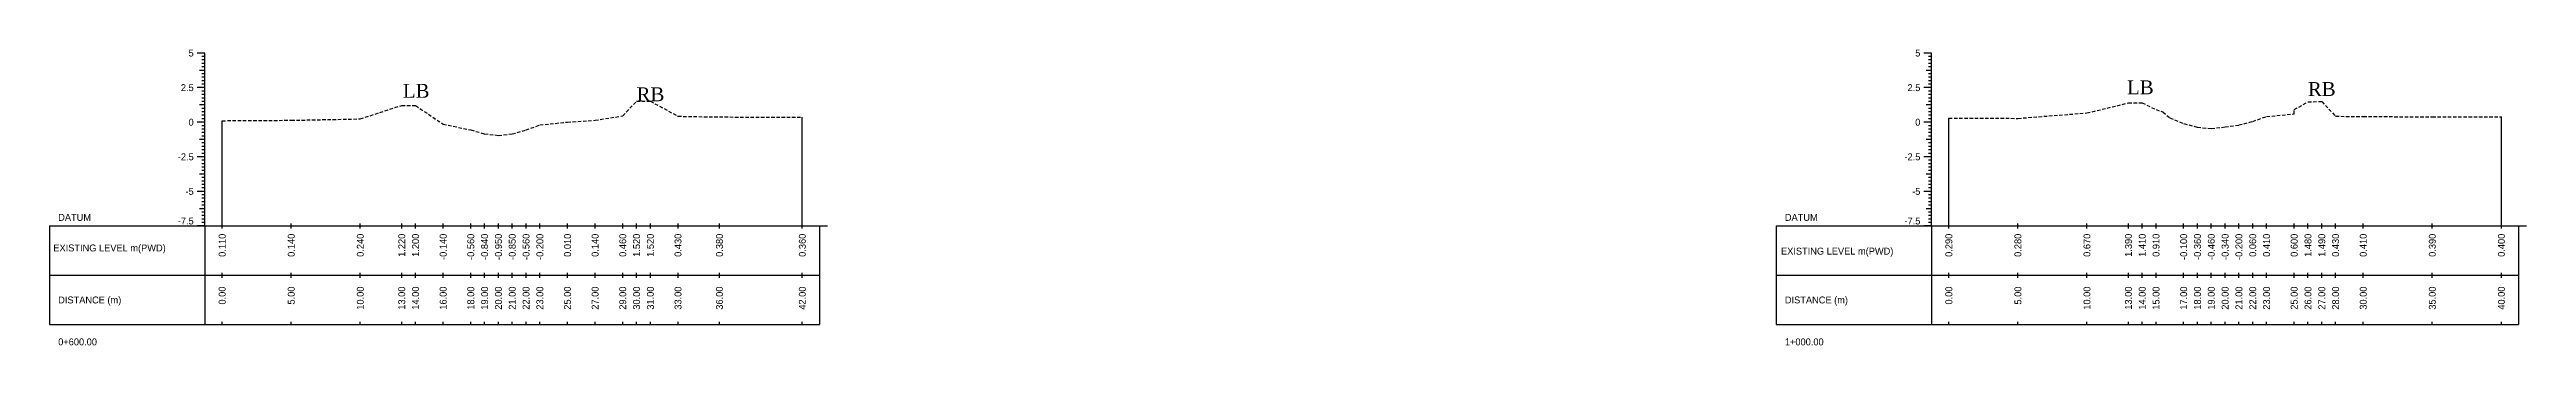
# Model space of a CAD drawing. Header units: inches. Extents: x -603 to 646, y -2572 to -1030.
# Drawn here: x 466.7 to 646, y -1338.4 to -1317.1 of the extents above; entities that cross this region are included whole.
import ezdxf
from ezdxf.enums import TextEntityAlignment as Align

# ---------------------------------------------------------------- set-up
doc = ezdxf.new("R2010")
doc.units = ezdxf.units.IN
doc.header["$MEASUREMENT"] = 0
doc.linetypes.add('HIDDEN', pattern=[0.375, 0.25, -0.125])
doc.layers.add('CS_Drawing', color=7, linetype='Continuous')
doc.layers.add('GL', color=3, linetype='HIDDEN')
doc.styles.add('romans', font='romans.shx')

msp = doc.modelspace()

# ---------------------------------------------------------------- linework, layer by layer
at = {"layer": 'CS_Drawing'}
for p, q in [((477.95, -1317.31), (477.39, -1317.31)), ((477.95, -1317.31), (477.56, -1317.31)), ((477.95, -1317.31), (477.73, -1317.31)), ((477.95, -1317.56), (477.73, -1317.56)), ((477.95, -1317.81), (477.73, -1317.81)), ((477.95, -1329.81), (477.95, -1317.31)), ((602.95, -1317.31), (602.39, -1317.31)), ((602.95, -1317.31), (602.56, -1317.31)), ((602.95, -1317.31), (602.73, -1317.31)), ((602.95, -1317.56), (602.73, -1317.56)), ((602.95, -1317.81), (602.73, -1317.81)), ((602.95, -1329.81), (602.95, -1317.31)), ((477.95, -1318.56), (477.56, -1318.56)), ((477.95, -1318.06), (477.73, -1318.06)), ((477.95, -1318.31), (477.73, -1318.31)), ((477.95, -1318.56), (477.73, -1318.56)), ((477.95, -1318.81), (477.73, -1318.81)), ((477.95, -1319.06), (477.73, -1319.06)), ((477.95, -1319.31), (477.73, -1319.31)), ((477.95, -1319.56), (477.73, -1319.56)), ((602.95, -1318.56), (602.56, -1318.56)), ((602.95, -1318.06), (602.73, -1318.06)), ((602.95, -1318.31), (602.73, -1318.31)), ((602.95, -1318.56), (602.73, -1318.56)), ((602.95, -1318.81), (602.73, -1318.81)), ((602.95, -1319.06), (602.73, -1319.06)), ((602.95, -1319.31), (602.73, -1319.31)), ((602.95, -1319.56), (602.73, -1319.56)), ((477.95, -1319.81), (477.39, -1319.81)), ((477.95, -1319.81), (477.56, -1319.81)), ((477.95, -1321.06), (477.56, -1321.06)), ((477.95, -1319.81), (477.73, -1319.81)), ((477.95, -1320.06), (477.73, -1320.06)), ((477.95, -1320.31), (477.73, -1320.31)), ((477.95, -1320.56), (477.73, -1320.56)), ((477.95, -1320.81), (477.73, -1320.81)), ((477.95, -1321.06), (477.73, -1321.06)), ((477.95, -1321.31), (477.73, -1321.31)), ((602.95, -1319.81), (602.39, -1319.81)), ((602.95, -1319.81), (602.56, -1319.81)), ((602.95, -1321.06), (602.56, -1321.06)), ((602.95, -1319.81), (602.73, -1319.81)), ((602.95, -1320.06), (602.73, -1320.06)), ((602.95, -1320.31), (602.73, -1320.31)), ((602.95, -1320.56), (602.73, -1320.56)), ((602.95, -1320.81), (602.73, -1320.81)), ((602.95, -1321.06), (602.73, -1321.06)), ((602.95, -1321.31), (602.73, -1321.31)), ((477.95, -1322.31), (477.39, -1322.31)), ((477.95, -1322.31), (477.56, -1322.31)), ((477.95, -1321.56), (477.73, -1321.56)), ((477.95, -1321.81), (477.73, -1321.81)), ((477.95, -1322.06), (477.73, -1322.06)), ((477.95, -1322.31), (477.73, -1322.31)), ((477.95, -1322.56), (477.73, -1322.56)), ((477.95, -1322.81), (477.73, -1322.81)), ((477.95, -1323.06), (477.73, -1323.06)), ((477.95, -1323.31), (477.73, -1323.31)), ((479.2, -1329.81), (479.2, -1322.2)), ((521.2, -1329.81), (521.2, -1321.95)), ((602.95, -1322.31), (602.39, -1322.31)), ((602.95, -1322.31), (602.56, -1322.31)), ((602.95, -1321.56), (602.73, -1321.56)), ((602.95, -1321.81), (602.73, -1321.81)), ((602.95, -1322.06), (602.73, -1322.06)), ((602.95, -1322.31), (602.73, -1322.31)), ((602.95, -1322.56), (602.73, -1322.56)), ((602.95, -1322.81), (602.73, -1322.81)), ((602.95, -1323.06), (602.73, -1323.06)), ((602.95, -1323.31), (602.73, -1323.31)), ((604.2, -1329.81), (604.2, -1322.02)), ((644.2, -1329.81), (644.2, -1321.91)), ((477.95, -1324.81), (477.39, -1324.81)), ((477.95, -1323.56), (477.56, -1323.56)), ((477.95, -1324.81), (477.56, -1324.81)), ((477.95, -1323.56), (477.73, -1323.56)), ((477.95, -1323.81), (477.73, -1323.81)), ((477.95, -1324.06), (477.73, -1324.06)), ((477.95, -1324.31), (477.73, -1324.31)), ((477.95, -1324.56), (477.73, -1324.56)), ((477.95, -1324.81), (477.73, -1324.81)), ((477.95, -1325.06), (477.73, -1325.06)), ((602.95, -1324.81), (602.39, -1324.81)), ((602.95, -1323.56), (602.56, -1323.56)), ((602.95, -1324.81), (602.56, -1324.81)), ((602.95, -1323.56), (602.73, -1323.56)), ((602.95, -1323.81), (602.73, -1323.81)), ((602.95, -1324.06), (602.73, -1324.06)), ((602.95, -1324.31), (602.73, -1324.31)), ((602.95, -1324.56), (602.73, -1324.56)), ((602.95, -1324.81), (602.73, -1324.81)), ((602.95, -1325.06), (602.73, -1325.06)), ((477.95, -1326.06), (477.56, -1326.06)), ((477.95, -1325.31), (477.73, -1325.31)), ((477.95, -1325.56), (477.73, -1325.56)), ((477.95, -1325.81), (477.73, -1325.81)), ((477.95, -1326.06), (477.73, -1326.06)), ((477.95, -1326.31), (477.73, -1326.31)), ((477.95, -1326.56), (477.73, -1326.56)), ((477.95, -1326.81), (477.73, -1326.81)), ((602.95, -1326.06), (602.56, -1326.06)), ((602.95, -1325.31), (602.73, -1325.31)), ((602.95, -1325.56), (602.73, -1325.56)), ((602.95, -1325.81), (602.73, -1325.81)), ((602.95, -1326.06), (602.73, -1326.06)), ((602.95, -1326.31), (602.73, -1326.31)), ((602.95, -1326.56), (602.73, -1326.56)), ((602.95, -1326.81), (602.73, -1326.81)), ((477.95, -1327.31), (477.39, -1327.31)), ((477.95, -1327.31), (477.56, -1327.31)), ((477.95, -1328.56), (477.56, -1328.56)), ((477.95, -1327.06), (477.73, -1327.06)), ((477.95, -1327.31), (477.73, -1327.31)), ((477.95, -1327.56), (477.73, -1327.56)), ((477.95, -1327.81), (477.73, -1327.81)), ((477.95, -1328.06), (477.73, -1328.06)), ((477.95, -1328.31), (477.73, -1328.31)), ((477.95, -1328.56), (477.73, -1328.56)), ((602.95, -1327.31), (602.39, -1327.31)), ((602.95, -1327.31), (602.56, -1327.31)), ((602.95, -1328.56), (602.56, -1328.56)), ((602.95, -1327.06), (602.73, -1327.06)), ((602.95, -1327.31), (602.73, -1327.31)), ((602.95, -1327.56), (602.73, -1327.56)), ((602.95, -1327.81), (602.73, -1327.81)), ((602.95, -1328.06), (602.73, -1328.06)), ((602.95, -1328.31), (602.73, -1328.31)), ((602.95, -1328.56), (602.73, -1328.56)), ((466.7, -1329.81), (477.95, -1329.81)), ((466.7, -1329.81), (466.7, -1336.94)), ((477.95, -1329.81), (477.39, -1329.81)), ((477.95, -1329.81), (477.56, -1329.81)), ((477.95, -1328.81), (477.73, -1328.81)), ((477.95, -1329.06), (477.73, -1329.06)), ((477.95, -1329.31), (477.73, -1329.31)), ((477.95, -1329.56), (477.73, -1329.56)), ((477.95, -1329.81), (477.73, -1329.81)), ((477.95, -1329.81), (522.45, -1329.81)), ((477.95, -1329.81), (477.95, -1336.94)), ((479.2, -1330), (479.2, -1329.62)), ((484.2, -1330), (484.2, -1329.62)), ((489.2, -1330), (489.2, -1329.62)), ((492.2, -1330), (492.2, -1329.62)), ((493.2, -1330), (493.2, -1329.62)), ((495.2, -1330), (495.2, -1329.62)), ((497.2, -1330), (497.2, -1329.62)), ((498.2, -1330), (498.2, -1329.62)), ((499.2, -1330), (499.2, -1329.62)), ((500.2, -1330), (500.2, -1329.62)), ((501.2, -1330), (501.2, -1329.62)), ((502.2, -1330), (502.2, -1329.62)), ((504.2, -1330), (504.2, -1329.62)), ((506.2, -1330), (506.2, -1329.62)), ((508.2, -1330), (508.2, -1329.62)), ((509.2, -1330), (509.2, -1329.62)), ((510.2, -1330), (510.2, -1329.62)), ((512.2, -1330), (512.2, -1329.62)), ((515.2, -1330), (515.2, -1329.62)), ((521.2, -1330), (521.2, -1329.62)), ((522.45, -1329.81), (523.02, -1329.81)), ((522.45, -1329.81), (522.85, -1329.81)), ((522.45, -1329.81), (522.68, -1329.81)), ((522.45, -1329.81), (522.45, -1336.94)), ((591.7, -1329.81), (602.95, -1329.81)), ((591.7, -1329.81), (591.7, -1336.94)), ((602.95, -1329.81), (602.39, -1329.81)), ((602.95, -1329.81), (602.56, -1329.81)), ((602.95, -1328.81), (602.73, -1328.81)), ((602.95, -1329.06), (602.73, -1329.06)), ((602.95, -1329.31), (602.73, -1329.31)), ((602.95, -1329.56), (602.73, -1329.56)), ((602.95, -1329.81), (602.73, -1329.81)), ((602.95, -1329.81), (645.45, -1329.81)), ((602.95, -1329.81), (602.95, -1336.94)), ((604.2, -1330), (604.2, -1329.62)), ((609.2, -1330), (609.2, -1329.62)), ((614.2, -1330), (614.2, -1329.62)), ((617.2, -1330), (617.2, -1329.62)), ((618.2, -1330), (618.2, -1329.62)), ((619.2, -1330), (619.2, -1329.62)), ((621.2, -1330), (621.2, -1329.62)), ((622.2, -1330), (622.2, -1329.62)), ((623.2, -1330), (623.2, -1329.62)), ((624.2, -1330), (624.2, -1329.62)), ((625.2, -1330), (625.2, -1329.62)), ((626.2, -1330), (626.2, -1329.62)), ((627.2, -1330), (627.2, -1329.62)), ((629.2, -1330), (629.2, -1329.62)), ((630.2, -1330), (630.2, -1329.62)), ((631.2, -1330), (631.2, -1329.62)), ((632.2, -1330), (632.2, -1329.62)), ((634.2, -1330), (634.2, -1329.62)), ((639.2, -1330), (639.2, -1329.62)), ((644.2, -1330), (644.2, -1329.62)), ((645.45, -1329.81), (646.02, -1329.81)), ((645.45, -1329.81), (645.85, -1329.81)), ((645.45, -1329.81), (645.68, -1329.81)), ((645.45, -1329.81), (645.45, -1336.94)), ((466.7, -1333.37), (477.95, -1333.37)), ((477.95, -1333.37), (522.45, -1333.37)), ((477.95, -1333.37), (522.45, -1333.37)), ((479.2, -1333.56), (479.2, -1333.19)), ((484.2, -1333.56), (484.2, -1333.19)), ((489.2, -1333.56), (489.2, -1333.19)), ((492.2, -1333.56), (492.2, -1333.19)), ((493.2, -1333.56), (493.2, -1333.19)), ((495.2, -1333.56), (495.2, -1333.19)), ((497.2, -1333.56), (497.2, -1333.19)), ((498.2, -1333.56), (498.2, -1333.19)), ((499.2, -1333.56), (499.2, -1333.19)), ((500.2, -1333.56), (500.2, -1333.19)), ((501.2, -1333.56), (501.2, -1333.19)), ((502.2, -1333.56), (502.2, -1333.19)), ((504.2, -1333.56), (504.2, -1333.19)), ((506.2, -1333.56), (506.2, -1333.19)), ((508.2, -1333.56), (508.2, -1333.19)), ((509.2, -1333.56), (509.2, -1333.19)), ((510.2, -1333.56), (510.2, -1333.19)), ((512.2, -1333.56), (512.2, -1333.19)), ((515.2, -1333.56), (515.2, -1333.19)), ((521.2, -1333.56), (521.2, -1333.19)), ((591.7, -1333.37), (602.95, -1333.37)), ((602.95, -1333.37), (645.45, -1333.37)), ((602.95, -1333.37), (645.45, -1333.37)), ((604.2, -1333.56), (604.2, -1333.19)), ((609.2, -1333.56), (609.2, -1333.19)), ((614.2, -1333.56), (614.2, -1333.19)), ((617.2, -1333.56), (617.2, -1333.19)), ((618.2, -1333.56), (618.2, -1333.19)), ((619.2, -1333.56), (619.2, -1333.19)), ((621.2, -1333.56), (621.2, -1333.19)), ((622.2, -1333.56), (622.2, -1333.19)), ((623.2, -1333.56), (623.2, -1333.19)), ((624.2, -1333.56), (624.2, -1333.19)), ((625.2, -1333.56), (625.2, -1333.19)), ((626.2, -1333.56), (626.2, -1333.19)), ((627.2, -1333.56), (627.2, -1333.19)), ((629.2, -1333.56), (629.2, -1333.19)), ((630.2, -1333.56), (630.2, -1333.19)), ((631.2, -1333.56), (631.2, -1333.19)), ((632.2, -1333.56), (632.2, -1333.19)), ((634.2, -1333.56), (634.2, -1333.19)), ((639.2, -1333.56), (639.2, -1333.19)), ((644.2, -1333.56), (644.2, -1333.19)), ((466.7, -1336.94), (477.95, -1336.94)), ((477.95, -1336.94), (522.45, -1336.94)), ((479.2, -1336.94), (479.2, -1336.75)), ((484.2, -1336.94), (484.2, -1336.75)), ((489.2, -1336.94), (489.2, -1336.75)), ((492.2, -1336.94), (492.2, -1336.75)), ((493.2, -1336.94), (493.2, -1336.75)), ((495.2, -1336.94), (495.2, -1336.75)), ((497.2, -1336.94), (497.2, -1336.75)), ((498.2, -1336.94), (498.2, -1336.75)), ((499.2, -1336.94), (499.2, -1336.75)), ((500.2, -1336.94), (500.2, -1336.75)), ((501.2, -1336.94), (501.2, -1336.75)), ((502.2, -1336.94), (502.2, -1336.75)), ((504.2, -1336.94), (504.2, -1336.75)), ((506.2, -1336.94), (506.2, -1336.75)), ((508.2, -1336.94), (508.2, -1336.75)), ((509.2, -1336.94), (509.2, -1336.75)), ((510.2, -1336.94), (510.2, -1336.75)), ((512.2, -1336.94), (512.2, -1336.75)), ((515.2, -1336.94), (515.2, -1336.75)), ((521.2, -1336.94), (521.2, -1336.75)), ((591.7, -1336.94), (602.95, -1336.94)), ((602.95, -1336.94), (645.45, -1336.94)), ((604.2, -1336.94), (604.2, -1336.75)), ((609.2, -1336.94), (609.2, -1336.75)), ((614.2, -1336.94), (614.2, -1336.75)), ((617.2, -1336.94), (617.2, -1336.75)), ((618.2, -1336.94), (618.2, -1336.75)), ((619.2, -1336.94), (619.2, -1336.75)), ((621.2, -1336.94), (621.2, -1336.75)), ((622.2, -1336.94), (622.2, -1336.75)), ((623.2, -1336.94), (623.2, -1336.75)), ((624.2, -1336.94), (624.2, -1336.75)), ((625.2, -1336.94), (625.2, -1336.75)), ((626.2, -1336.94), (626.2, -1336.75)), ((627.2, -1336.94), (627.2, -1336.75)), ((629.2, -1336.94), (629.2, -1336.75)), ((630.2, -1336.94), (630.2, -1336.75)), ((631.2, -1336.94), (631.2, -1336.75)), ((632.2, -1336.94), (632.2, -1336.75)), ((634.2, -1336.94), (634.2, -1336.75)), ((639.2, -1336.94), (639.2, -1336.75)), ((644.2, -1336.94), (644.2, -1336.75))]:
    msp.add_line(p, q, dxfattribs=at)
at = {"layer": 'GL'}
for points in [[(479.2, -1322.2), (484.2, -1322.17), (489.2, -1322.07), (492.2, -1321.09), (493.2, -1321.11), (495.2, -1322.45), (497.2, -1322.87), (498.2, -1323.15), (499.2, -1323.26), (500.2, -1323.16), (501.2, -1322.87), (502.2, -1322.51), (504.2, -1322.3), (506.2, -1322.17), (508.2, -1321.85), (509.2, -1320.79), (510.2, -1320.79), (512.2, -1321.88), (515.2, -1321.93), (521.2, -1321.95)], [(604.2, -1322.02), (609.2, -1322.03), (614.2, -1321.64), (617.2, -1320.92), (618.2, -1320.9), (619.2, -1321.4), (619.7, -1321.57), (620.2, -1322), (621.2, -1322.41), (622.2, -1322.67), (623.2, -1322.77), (624.2, -1322.65), (625.2, -1322.51), (626.2, -1322.25), (627.2, -1321.9), (629.2, -1321.71), (629.2, -1321.4), (630.2, -1320.83), (631.2, -1320.82), (632.2, -1321.88), (634.2, -1321.9), (639.2, -1321.92), (644.2, -1321.91), (644.2, -1321.91)]]:
    msp.add_lwpolyline(points, dxfattribs=at)

# ---------------------------------------------------------------- texts
at = {"char_height": 1, "width": 4.1943, "attachment_point": 1, "style": 'romans'}
for s, insert in [('{\\fTimes New Roman|b0|i0|c0|p18;LB}', (492.28, -1319.54)), ('{\\fTimes New Roman|b0|i0|c0|p18;LB}', (617.1, -1319.29)), ('{\\fTimes New Roman|b0|i0|c0|p18;RB}', (630.19, -1319.41)), ('{\\fTimes New Roman|b0|i0|c0|p18;RB}', (509.2, -1319.79))]:
    msp.add_mtext(s, dxfattribs=dict(at, insert=insert))
at = {"layer": 'CS_Drawing'}
for s, p in [('5', (477.14, -1317.31)), ('5', (602.14, -1317.31)), ('2.5', (477.14, -1319.81)), ('2.5', (602.14, -1319.81)), ('0', (477.14, -1322.31)), ('0', (602.14, -1322.31)), ('-2.5', (477.14, -1324.81)), ('-2.5', (602.14, -1324.81)), ('-5', (477.14, -1327.31)), ('-5', (602.14, -1327.31))]:
    msp.add_text(s, height=0.5, dxfattribs=at).set_placement(p, align=Align.MIDDLE_RIGHT)
for s, p in [('DATUM', (467.33, -1329.19)), ('DATUM', (592.33, -1329.19)), ('EXISTING LEVEL m(PWD)', (466.98, -1331.4)), ('EXISTING LEVEL m(PWD)', (592.05, -1331.63)), ('DISTANCE (m)', (467.33, -1335.16)), ('DISTANCE (m)', (592.33, -1335.16)), ('0+600.00', (467.33, -1338.19)), ('1+000.00', (592.33, -1338.19))]:
    msp.add_text(s, height=0.5, dxfattribs=at).set_placement(p, align=Align.MIDDLE_LEFT)
for p in [(477.14, -1329.7), (602.14, -1329.7)]:
    msp.add_text('-7.5', height=0.5, dxfattribs=at).set_placement(p, align=Align.RIGHT)
for s, p in [('0.110', (479.2, -1330.37)), ('0.140', (484.2, -1330.37)), ('0.240', (489.2, -1330.37)), ('1.220', (492.2, -1330.37)), ('1.200', (493.2, -1330.37)), ('-0.140', (495.2, -1330.37)), ('-0.560', (497.2, -1330.37)), ('-0.840', (498.2, -1330.37)), ('-0.950', (499.2, -1330.37)), ('-0.850', (500.2, -1330.37)), ('-0.560', (501.2, -1330.37)), ('-0.200', (502.2, -1330.37)), ('0.010', (504.2, -1330.37)), ('0.140', (506.2, -1330.37)), ('0.460', (508.2, -1330.37)), ('1.520', (509.2, -1330.37)), ('1.520', (510.2, -1330.37)), ('0.430', (512.2, -1330.37)), ('0.380', (515.2, -1330.37)), ('0.360', (521.2, -1330.37)), ('0.290', (604.2, -1330.37)), ('0.280', (609.2, -1330.37)), ('0.670', (614.2, -1330.37)), ('1.390', (617.2, -1330.37)), ('1.410', (618.2, -1330.37)), ('0.910', (619.2, -1330.37)), ('-0.100', (621.2, -1330.37)), ('-0.360', (622.2, -1330.37)), ('-0.460', (623.2, -1330.37)), ('-0.340', (624.2, -1330.37)), ('-0.200', (625.2, -1330.37)), ('0.060', (626.2, -1330.37)), ('0.410', (627.2, -1330.37)), ('0.600', (629.2, -1330.37)), ('1.480', (630.2, -1330.37)), ('1.490', (631.2, -1330.37)), ('0.430', (632.2, -1330.37)), ('0.410', (634.2, -1330.37)), ('0.390', (639.2, -1330.37)), ('0.400', (644.2, -1330.37)), ('0.00', (479.2, -1334.19)), ('5.00', (484.2, -1334.19)), ('10.00', (489.2, -1334.19)), ('13.00', (492.2, -1334.19)), ('14.00', (493.2, -1334.19)), ('16.00', (495.2, -1334.19)), ('18.00', (497.2, -1334.19)), ('19.00', (498.2, -1334.19)), ('20.00', (499.2, -1334.19)), ('21.00', (500.2, -1334.19)), ('22.00', (501.2, -1334.19)), ('23.00', (502.2, -1334.19)), ('25.00', (504.2, -1334.19)), ('27.00', (506.2, -1334.19)), ('29.00', (508.2, -1334.19)), ('30.00', (509.2, -1334.19)), ('31.00', (510.2, -1334.19)), ('33.00', (512.2, -1334.19)), ('36.00', (515.2, -1334.19)), ('42.00', (521.2, -1334.19)), ('0.00', (604.2, -1334.19)), ('5.00', (609.2, -1334.19)), ('10.00', (614.2, -1334.19)), ('13.00', (617.2, -1334.19)), ('14.00', (618.2, -1334.19)), ('15.00', (619.2, -1334.19)), ('17.00', (621.2, -1334.19)), ('18.00', (622.2, -1334.19)), ('19.00', (623.2, -1334.19)), ('20.00', (624.2, -1334.19)), ('21.00', (625.2, -1334.19)), ('22.00', (626.2, -1334.19)), ('23.00', (627.2, -1334.19)), ('25.00', (629.2, -1334.19)), ('26.00', (630.2, -1334.19)), ('27.00', (631.2, -1334.19)), ('28.00', (632.2, -1334.19)), ('30.00', (634.2, -1334.19)), ('35.00', (639.2, -1334.19)), ('40.00', (644.2, -1334.19))]:
    msp.add_text(s, height=0.5, rotation=90, dxfattribs=at).set_placement(p, align=Align.MIDDLE_RIGHT)

doc.saveas('drawing.dxf')
